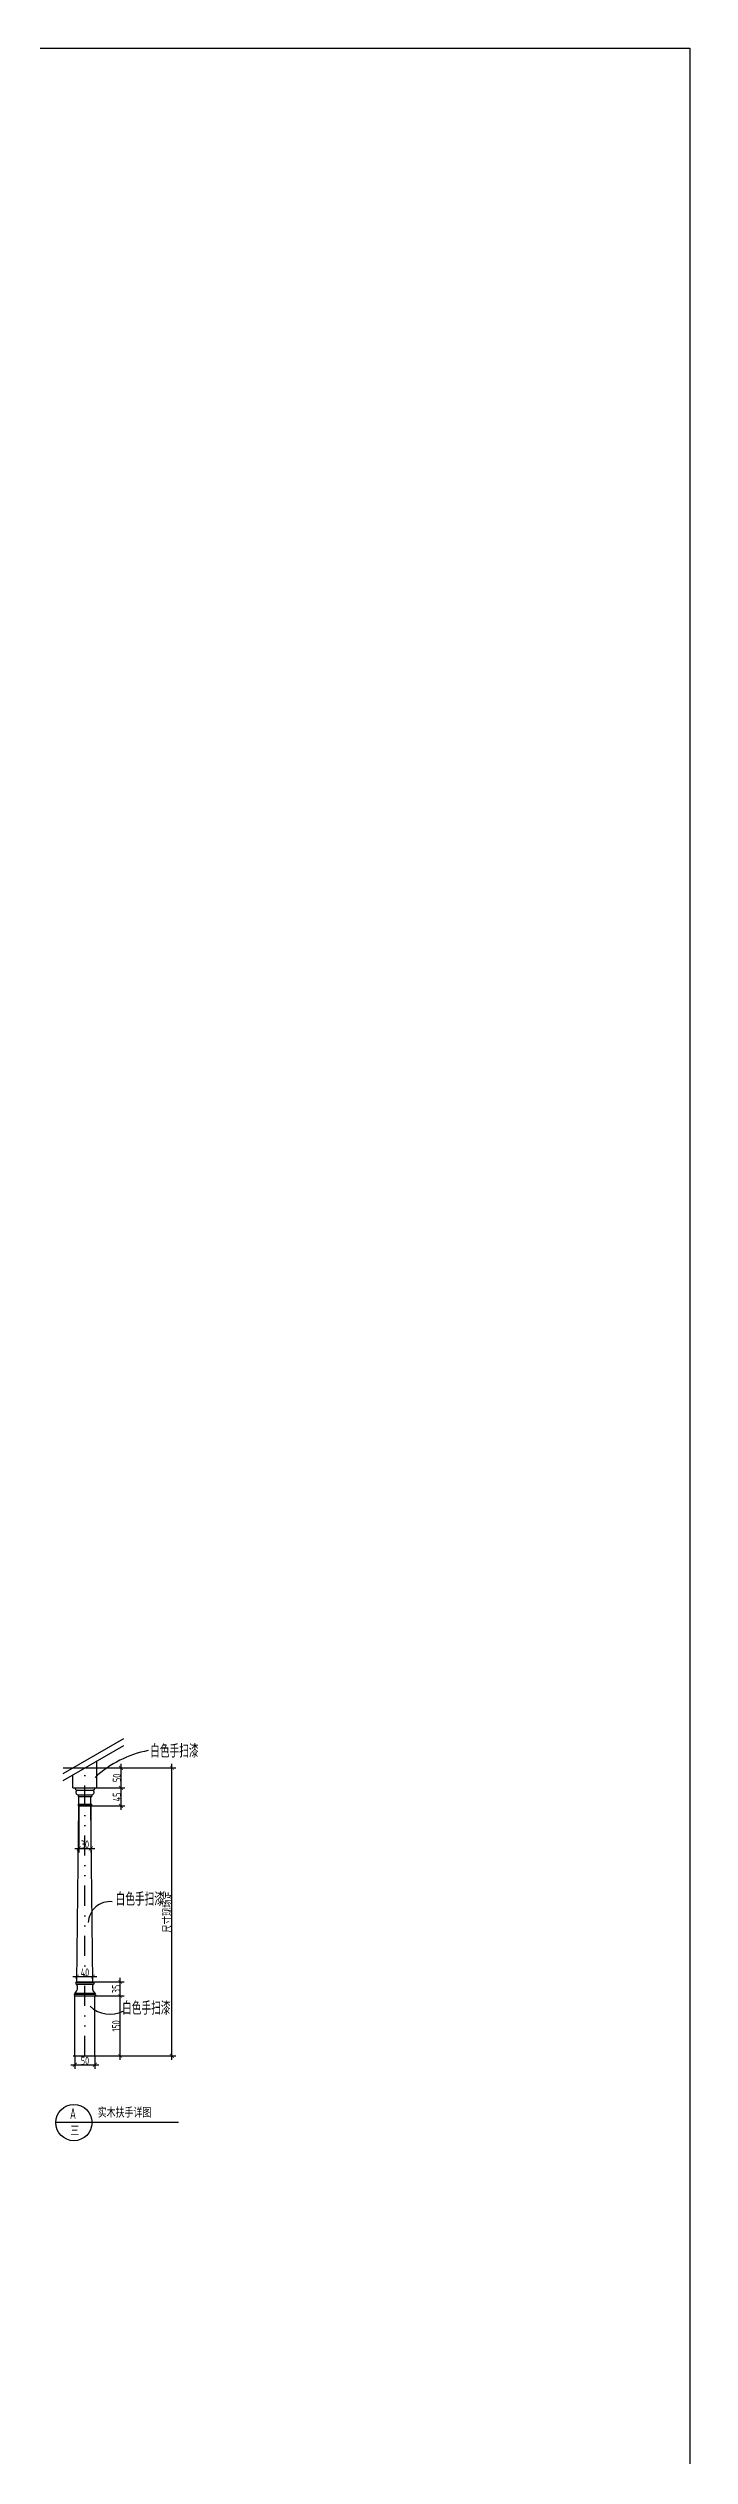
# Model space of a CAD drawing. Extents: x -42728 to 99010, y -18674 to 47645.
# Drawn here: x 61917 to 63520, y 11104 to 17122 of the extents above; entities that cross this region are included whole.
import ezdxf

# ---------------------------------------------------------------- set-up
doc = ezdxf.new("R2010")
doc.units = 0
doc.header["$LTSCALE"] = 100
doc.header["$MEASUREMENT"] = 0
doc.linetypes.add('DIVIDE', pattern=[1.25, 0.5, -0.25, 0, -0.25, 0, -0.25])
doc.layers.get('0').update_dxf_attribs({"linetype": 'CONTINUOUS'})
doc.layers.get('DEFPOINTS').update_dxf_attribs({"linetype": 'CONTINUOUS'})
for name, color, linetype in [('DIVIDE', 4, 'DIVIDE'), ('DOOR', 3, 'CONTINUOUS'), ('HATCH', 9, 'CONTINUOUS')]:
    doc.layers.add(name, color=color, linetype=linetype)
doc.styles.add('HZDF', font='archs.shx', dxfattribs={"width": 0.8, "bigfont": 'hzdf.shx'})
doc.dimstyles.new('DESIGN20', dxfattribs={"dimscale": 5, "dimtxt": 4, "dimasz": 2, "dimexe": 2, "dimexo": 0, "dimgap": 0, "dimtad": 1, "dimdec": 0, "dimzin": 0, "dimdsep": 46, "dimtxsty": 'HZDF', "dimblk1": 'ARCHTICK', "dimblk2": 'ARCHTICK', "dimsah": 1, "dimcen": -1, "dimdle": 2, "dimclrd": 3, "dimclre": 3, "dimclrt": 2, "dimadec": 0, "dimazin": 0, "dimtfac": 0.25, "dimtdec": 0, "dimtix": 1, "dimtmove": 2, "dimatfit": 3, "dimldrblk": 'ARCHTICK', "dimfxl": 1, "dimtolj": 1, "dimtzin": 0, "dimarcsym": 0})

# ---------------------------------------------------------------- blocks, each defined once
blk = doc.blocks.new('_ARCHTICK')
at = {"color": 0, "linetype": 'ByBlock', "const_width": 0.15}
blk.add_lwpolyline([(-0.5, -0.5), (0.5, 0.5)], dxfattribs=at)
blk = doc.blocks.new('*D1696')
at = {"layer": 'DEFPOINTS', "color": 0, "linetype": 'Continuous', "transparency": 16777216}
for p in [(61954.2, 12824), (62226.1, 12824), (61979.2, 12104)]:
    blk.add_point(p, dxfattribs=at)
at = {"layer": 'DOOR', "color": 3, "linetype": 'Continuous', "lineweight": -2, "transparency": 16777216}
for p, q in [((61954.2, 12824), (62236.1, 12824)), ((62226.1, 12094), (62226.1, 12834)), ((61979.2, 12104), (62236.1, 12104))]:
    blk.add_line(p, q, dxfattribs=at)
at = {"layer": 'DOOR', "color": 3, "linetype": 'Continuous', "lineweight": -2, "transparency": 16777216, "xscale": 10, "yscale": 10, "zscale": 10}
for p, rotation in [((62226.1, 12824), 90), ((62226.1, 12104), 270)]:
    blk.add_blockref('_ARCHTICK', p, dxfattribs=dict(at, rotation=rotation))
at = {"layer": 'DOOR', "color": 2, "linetype": 'Continuous', "transparency": 16777216, "insert": (62216.1, 12464), "char_height": 20, "attachment_point": 5, "rotation": 90, "style": 'HZDF'}
blk.add_mtext('\\A1;尺寸现场定', dxfattribs=at)
blk = doc.blocks.new('*D1697')
at = {"layer": 'DEFPOINTS', "color": 0, "linetype": 'Continuous', "transparency": 16777216}
for p in [(61983.7, 12104), (62033.7, 12104), (62033.7, 12082)]:
    blk.add_point(p, dxfattribs=at)
at = {"layer": 'DIVIDE', "color": 3, "linetype": 'Continuous', "lineweight": -2, "transparency": 16777216}
for p, q in [((61983.7, 12104), (61983.7, 12072)), ((62033.7, 12104), (62033.7, 12072)), ((61973.7, 12082), (62043.7, 12082))]:
    blk.add_line(p, q, dxfattribs=at)
at = {"layer": 'DIVIDE', "color": 3, "linetype": 'Continuous', "lineweight": -2, "transparency": 16777216, "xscale": 10, "yscale": 10, "zscale": 10, "rotation": 180}
blk.add_blockref('_ARCHTICK', (61983.7, 12082), dxfattribs=at)
at = {"layer": 'DIVIDE', "color": 3, "linetype": 'Continuous', "lineweight": -2, "transparency": 16777216, "xscale": 10, "yscale": 10, "zscale": 10}
blk.add_blockref('_ARCHTICK', (62033.7, 12082), dxfattribs=at)
at = {"layer": 'DIVIDE', "color": 2, "linetype": 'Continuous', "transparency": 16777216, "insert": (62008.7, 12092), "char_height": 20, "attachment_point": 5, "style": 'HZDF'}
blk.add_mtext('\\A1;50', dxfattribs=at)
blk = doc.blocks.new('*D1698')
at = {"layer": 'DEFPOINTS', "color": 0, "linetype": 'Continuous', "transparency": 16777216}
for p in [(61988.7, 12289), (62028.7, 12302.6), (62028.7, 12289)]:
    blk.add_point(p, dxfattribs=at)
at = {"layer": 'DIVIDE', "color": 3, "linetype": 'Continuous', "lineweight": -2, "transparency": 16777216}
for p, q in [((61978.7, 12302.6), (62038.7, 12302.6)), ((61988.7, 12289), (61988.7, 12312.6)), ((62028.7, 12289), (62028.7, 12312.6))]:
    blk.add_line(p, q, dxfattribs=at)
at = {"layer": 'DIVIDE', "color": 3, "linetype": 'Continuous', "lineweight": -2, "transparency": 16777216, "xscale": 10, "yscale": 10, "zscale": 10, "rotation": 180}
blk.add_blockref('_ARCHTICK', (61988.7, 12302.6), dxfattribs=at)
at = {"layer": 'DIVIDE', "color": 3, "linetype": 'Continuous', "lineweight": -2, "transparency": 16777216, "xscale": 10, "yscale": 10, "zscale": 10}
blk.add_blockref('_ARCHTICK', (62028.7, 12302.6), dxfattribs=at)
at = {"layer": 'DIVIDE', "color": 2, "linetype": 'Continuous', "transparency": 16777216, "insert": (62008.7, 12312.6), "char_height": 20, "attachment_point": 5, "style": 'HZDF'}
blk.add_mtext('\\A1;40', dxfattribs=at)
blk = doc.blocks.new('*D1699')
at = {"layer": 'DEFPOINTS', "color": 0, "linetype": 'Continuous', "transparency": 16777216}
for p in [(61993.7, 12729), (62023.7, 12729), (62023.7, 12622.6)]:
    blk.add_point(p, dxfattribs=at)
at = {"layer": 'DIVIDE', "color": 3, "linetype": 'Continuous', "lineweight": -2, "transparency": 16777216}
for p, q in [((61993.7, 12729), (61993.7, 12612.6)), ((62023.7, 12729), (62023.7, 12612.6)), ((61983.7, 12622.6), (62033.7, 12622.6))]:
    blk.add_line(p, q, dxfattribs=at)
at = {"layer": 'DIVIDE', "color": 3, "linetype": 'Continuous', "lineweight": -2, "transparency": 16777216, "xscale": 10, "yscale": 10, "zscale": 10, "rotation": 180}
blk.add_blockref('_ARCHTICK', (61993.7, 12622.6), dxfattribs=at)
at = {"layer": 'DIVIDE', "color": 3, "linetype": 'Continuous', "lineweight": -2, "transparency": 16777216, "xscale": 10, "yscale": 10, "zscale": 10}
blk.add_blockref('_ARCHTICK', (62023.7, 12622.6), dxfattribs=at)
at = {"layer": 'DIVIDE', "color": 2, "linetype": 'Continuous', "transparency": 16777216, "insert": (62008.7, 12632.6), "char_height": 20, "attachment_point": 5, "style": 'HZDF'}
blk.add_mtext('\\A1;30', dxfattribs=at)
blk = doc.blocks.new('*D1711')
at = {"layer": 'DEFPOINTS', "color": 0, "linetype": 'Continuous', "transparency": 16777216}
for p in [(62033.7, 12254), (62096.6, 12254), (62033.7, 12104)]:
    blk.add_point(p, dxfattribs=at)
at = {"layer": 'DIVIDE', "color": 3, "linetype": 'Continuous', "lineweight": -2, "transparency": 16777216}
for p, q in [((62033.7, 12254), (62106.6, 12254)), ((62096.6, 12094), (62096.6, 12264)), ((62033.7, 12104), (62106.6, 12104))]:
    blk.add_line(p, q, dxfattribs=at)
at = {"layer": 'DIVIDE', "color": 3, "linetype": 'Continuous', "lineweight": -2, "transparency": 16777216, "xscale": 10, "yscale": 10, "zscale": 10}
for p, rotation in [((62096.6, 12254), 90), ((62096.6, 12104), 270)]:
    blk.add_blockref('_ARCHTICK', p, dxfattribs=dict(at, rotation=rotation))
at = {"layer": 'DIVIDE', "color": 2, "linetype": 'Continuous', "transparency": 16777216, "insert": (62086.6, 12179), "char_height": 20, "attachment_point": 5, "rotation": 90, "style": 'HZDF'}
blk.add_mtext('\\A1;150', dxfattribs=at)
blk = doc.blocks.new('*D1712')
at = {"color": 3, "linetype": 'ByBlock', "transparency": 16777216}
for p, q in [((62032, 12289), (62106.6, 12289)), ((62096.6, 12244), (62096.6, 12299))]:
    blk.add_line(p, q, dxfattribs=at)
at = {"layer": 'DEFPOINTS', "color": 0, "linetype": 'ByBlock', "transparency": 16777216}
for p in [(62032, 12289), (62096.6, 12289), (62033.7, 12254)]:
    blk.add_point(p, dxfattribs=at)
at = {"color": 3, "linetype": 'ByBlock', "transparency": 16777216, "xscale": 10, "yscale": 10, "zscale": 10}
for p, rotation in [((62096.6, 12289), 90), ((62096.6, 12254), 270)]:
    blk.add_blockref('_ARCHTICK', p, dxfattribs=dict(at, rotation=rotation))
at = {"color": 2, "linetype": 'ByBlock', "transparency": 16777216, "insert": (62086.6, 12271.5), "char_height": 20, "attachment_point": 5, "rotation": 90, "style": 'HZDF'}
blk.add_mtext('\\A1;35', dxfattribs=at)
blk = doc.blocks.new('*D1713')
at = {"layer": 'DEFPOINTS', "color": 0, "linetype": 'Continuous', "transparency": 16777216}
for p in [(62008.7, 12773.9), (62008.8, 12729), (62098.3, 12729)]:
    blk.add_point(p, dxfattribs=at)
at = {"layer": 'DIVIDE', "color": 3, "linetype": 'Continuous', "lineweight": -2, "transparency": 16777216}
for p, q in [((62008.7, 12773.9), (62108.3, 12773.9)), ((62098.3, 12783.9), (62098.3, 12719)), ((62008.8, 12729), (62108.3, 12729))]:
    blk.add_line(p, q, dxfattribs=at)
at = {"layer": 'DIVIDE', "color": 3, "linetype": 'Continuous', "lineweight": -2, "transparency": 16777216, "xscale": 10, "yscale": 10, "zscale": 10}
for p, rotation in [((62098.3, 12773.9), 90), ((62098.3, 12729), 270)]:
    blk.add_blockref('_ARCHTICK', p, dxfattribs=dict(at, rotation=rotation))
at = {"layer": 'DIVIDE', "color": 2, "linetype": 'Continuous', "transparency": 16777216, "insert": (62088.3, 12751.4), "char_height": 20, "attachment_point": 5, "rotation": 90, "style": 'HZDF'}
blk.add_mtext('\\A1;45', dxfattribs=at)
blk = doc.blocks.new('*D1714')
at = {"layer": 'DEFPOINTS', "color": 0, "linetype": 'Continuous', "transparency": 16777216}
for p in [(62008.7, 12824), (62008.7, 12774), (62098.3, 12774)]:
    blk.add_point(p, dxfattribs=at)
at = {"layer": 'DIVIDE', "color": 3, "linetype": 'Continuous', "lineweight": -2, "transparency": 16777216}
for p, q in [((62008.7, 12824), (62108.3, 12824)), ((62098.3, 12834), (62098.3, 12764)), ((62008.7, 12774), (62108.3, 12774))]:
    blk.add_line(p, q, dxfattribs=at)
at = {"layer": 'DIVIDE', "color": 3, "linetype": 'Continuous', "lineweight": -2, "transparency": 16777216, "xscale": 10, "yscale": 10, "zscale": 10}
for p, rotation in [((62098.3, 12824), 90), ((62098.3, 12774), 270)]:
    blk.add_blockref('_ARCHTICK', p, dxfattribs=dict(at, rotation=rotation))
at = {"layer": 'DIVIDE', "color": 2, "linetype": 'Continuous', "transparency": 16777216, "insert": (62088.3, 12799), "char_height": 20, "attachment_point": 5, "rotation": 90, "style": 'HZDF'}
blk.add_mtext('\\A1;50', dxfattribs=at)

msp = doc.modelspace()

# ---------------------------------------------------------------- linework, layer by layer
for p, q in [((37763.33476, 17122.18249), (63519.97747, 17122.18249)), ((63519.97747, 17122.18249), (63519.97747, -826.2679))]:
    msp.add_line(p, q)
at = {"layer": 'DIVIDE', "color": 4}
msp.add_line((62008.66176, 12103.97056), (62008.66176, 12841.29107), dxfattribs=at)
at = {"layer": 'DIVIDE', "color": 0, "linetype": 'Continuous'}
for p, q in [((61988.66176, 12288.97056), (61993.66176, 12728.97056)), ((61991.56415, 12756.48131), (61991.56415, 12752.56183)), ((62028.66176, 12288.97056), (62023.66176, 12728.97056)), ((62025.75937, 12756.48131), (62025.75937, 12752.56183))]:
    msp.add_line(p, q, dxfattribs=at)
for centre, radius, start, end in [((61989.3252, 12774.55489), 6.14739, 185.454434627, 268.227613927), ((61992.02602, 12762.83983), 6.27609, 117.427694266, 265.981625659), ((62025.29751, 12762.83983), 6.27609, 274.018374341, 62.572305734), ((62027.99832, 12774.55489), 6.14739, 271.772386073, 354.545565373), ((61992.61496, 12729.92937), 0.9969, 97.306656383, 278.977951317), ((61993.03556, 12732.19998), 1.39381, 105.436861895, 246.875458811), ((62024.70857, 12729.92937), 0.9969, 261.022048683, 82.693343617), ((62024.28796, 12732.19998), 1.39381, 293.124541189, 74.563138105), ((61970.46925, 12275.19224), 19.78456, 313.080089545, 23.654178858), ((61988.28301, 12286.05033), 2.93648, 83.968129706, 276.031870294), ((62046.85428, 12275.19224), 19.78456, 156.345821142, 226.919910455), ((62029.04051, 12286.05033), 2.93648, 263.968129706, 96.031870294), ((61985.5689, 12257.27334), 3.81386, 114.579679137, 239.996353928), ((62031.75462, 12257.27334), 3.81386, 300.003646072, 65.420320863), ((62031.75462, 12257.27334), 3.81386, 300.003646072, 65.420320863)]:
    msp.add_arc(centre, radius, start, end, dxfattribs=at)
at = {"layer": 'DOOR'}
msp.add_arc((62217.62072, 12602.53451), 269.5716, 100.969344939, 132.89994843, dxfattribs=at)
at = {"layer": 'DOOR', "linetype": 'Continuous'}
for centre, radius, start, end in [((62071.07079, 12435.77602), 53.97165, 84.033485431, 178.512420101), ((62071.37657, 12280.7874), 72.50479, 226.649197906, 296.877983211)]:
    msp.add_arc(centre, radius, start, end, dxfattribs=at)
at = {"layer": 'HATCH', "color": 9, "linetype": 'Continuous'}
for p, q in [((61954.22493, 12809.86195), (62105.89581, 12897.42917)), ((61954.22493, 12792.54144), (62105.89581, 12880.10866)), ((62008.66176, 12823.97056), (62038.66176, 12823.97056)), ((61978.66176, 12773.97056), (62038.66176, 12773.97056)), ((61989.13507, 12768.41044), (62028.18845, 12768.41044)), ((61992.66456, 12773.97056), (62037.60756, 12773.97056)), ((61991.56415, 12752.56183), (62025.75937, 12752.56183)), ((61991.62622, 12756.36551), (62025.75937, 12756.36551)), ((61992.31359, 12731.00774), (62025.00994, 12731.00774)), ((61992.66456, 12733.54351), (62024.65896, 12733.54351)), ((61992.66456, 12728.97056), (62024.9815, 12728.97056)), ((61985.61048, 12287.2671), (62031.71305, 12287.2671)), ((61988.59158, 12288.97056), (62029.34909, 12288.97056)), ((61988.59158, 12283.13011), (62029.34909, 12283.13011)), ((61982.07164, 12258.79475), (62035.25188, 12258.79475)), ((61983.9825, 12260.7416), (62033.34103, 12260.7416))]:
    msp.add_line(p, q, dxfattribs=at)
at = {"layer": 'HATCH', "color": 0, "linetype": 'Continuous'}
for p, q in [((62038.66176, 12773.97056), (62038.66176, 12841.29107)), ((61978.66176, 12773.97056), (61978.66176, 12806.65005)), ((61993.66176, 12733.54351), (61993.66176, 12752.56183)), ((62023.66176, 12733.54351), (62023.66176, 12752.56183)), ((61988.66176, 12288.97056), (62029.34909, 12288.97056)), ((61983.66176, 12253.97056), (62033.66176, 12253.97056)), ((61983.66176, 12253.97056), (62033.66176, 12253.97056)), ((61983.66176, 12103.97056), (61983.66176, 12253.97056)), ((62033.66176, 12103.97056), (62033.66176, 12253.97056)), ((61983.66176, 12103.97056), (62033.66176, 12103.97056)), ((61934.1966, 11938.15152), (62242.6503, 11938.15152))]:
    msp.add_line(p, q, dxfattribs=at)
msp.add_circle((61981.06408, 11937.30981), 45.25381, dxfattribs=at)

# ---------------------------------------------------------------- texts
at = {"layer": 'DOOR', "style": 'HZDF', "width": 0.7}
for p in [(62171.64591, 12849.56639), (62085.22114, 12479.46303), (62101.41635, 12206.97077)]:
    msp.add_text('白色手扫漆', height=32.919269, dxfattribs=at).set_placement(p)
at = {"layer": 'HATCH', "color": 0, "linetype": 'Continuous', "style": 'HZDF', "width": 0.7}
for s, height, p in [('实木扶手详图', 24.493029, (62040.68013, 11949.91936)), ('A', 27.75877, (61971.34583, 11946.33095)), ('三', 24.49303, (61972.16317, 11904.69275))]:
    msp.add_text(s, height=height, dxfattribs=at).set_placement(p)

# ---------------------------------------------------------------- dimensions: what is measured, and where the dimension line sits
at = {"layer": 'DIVIDE', "color": 0, "linetype": 'Continuous'}
for base, p1, p2, picture, middle in [((62098.27702, 12773.97056), (62008.66176, 12823.97056), (62008.66176, 12773.97056), '*D1714', (62088.27702, 12798.97056)), ((62098.27702, 12728.97056), (62008.66176, 12773.87549), (62008.82303, 12728.97056), '*D1713', (62088.27702, 12751.42302)), ((62096.57071, 12253.97056), (62033.66176, 12103.97056), (62033.66176, 12253.97056), '*D1711', (62086.57071, 12178.97056))]:
    dim = msp.add_linear_dim(base=base, p1=p1, p2=p2, angle=90, dimstyle='DESIGN20', dxfattribs=at)
    dim.commit()
    dim.dimension.update_dxf_attribs({"geometry": picture, "text_midpoint": middle})
for base, p1, p2, picture, middle in [((62023.66176, 12622.59005), (61993.66176, 12728.97056), (62023.66176, 12728.97056), '*D1699', (62008.66176, 12632.59005)), ((62028.73194, 12302.59455), (61988.66176, 12288.97056), (62028.73194, 12288.97056), '*D1698', (62008.69685, 12312.59455)), ((62033.66176, 12081.96161), (61983.66176, 12103.97056), (62033.66176, 12103.97056), '*D1697', (62008.66176, 12091.96161))]:
    dim = msp.add_linear_dim(base=base, p1=p1, p2=p2, dimstyle='DESIGN20', dxfattribs=at)
    dim.commit()
    dim.dimension.update_dxf_attribs({"geometry": picture, "text_midpoint": middle})
dim = msp.add_linear_dim(base=(62096.57071, 12288.97056), p1=(62033.66176, 12253.97056), p2=(62032.00387, 12288.97056), angle=90, dimstyle='DESIGN20', override={"dimse1": 1}, dxfattribs=at)
dim.commit()
dim.dimension.update_dxf_attribs({"geometry": '*D1712', "text_midpoint": (62086.57071, 12271.47056)})
at = {"layer": 'DOOR', "color": 0, "linetype": 'Continuous'}
dim = msp.add_linear_dim(base=(62226.05459, 12823.97056), p1=(61979.16015, 12103.97056), p2=(61954.16015, 12823.97056), angle=90, text='尺寸现场定', dimstyle='DESIGN20', dxfattribs=at)
dim.commit()
dim.dimension.update_dxf_attribs({"geometry": '*D1696', "text_midpoint": (62216.05459, 12463.97056)})

doc.saveas('drawing.dxf')
